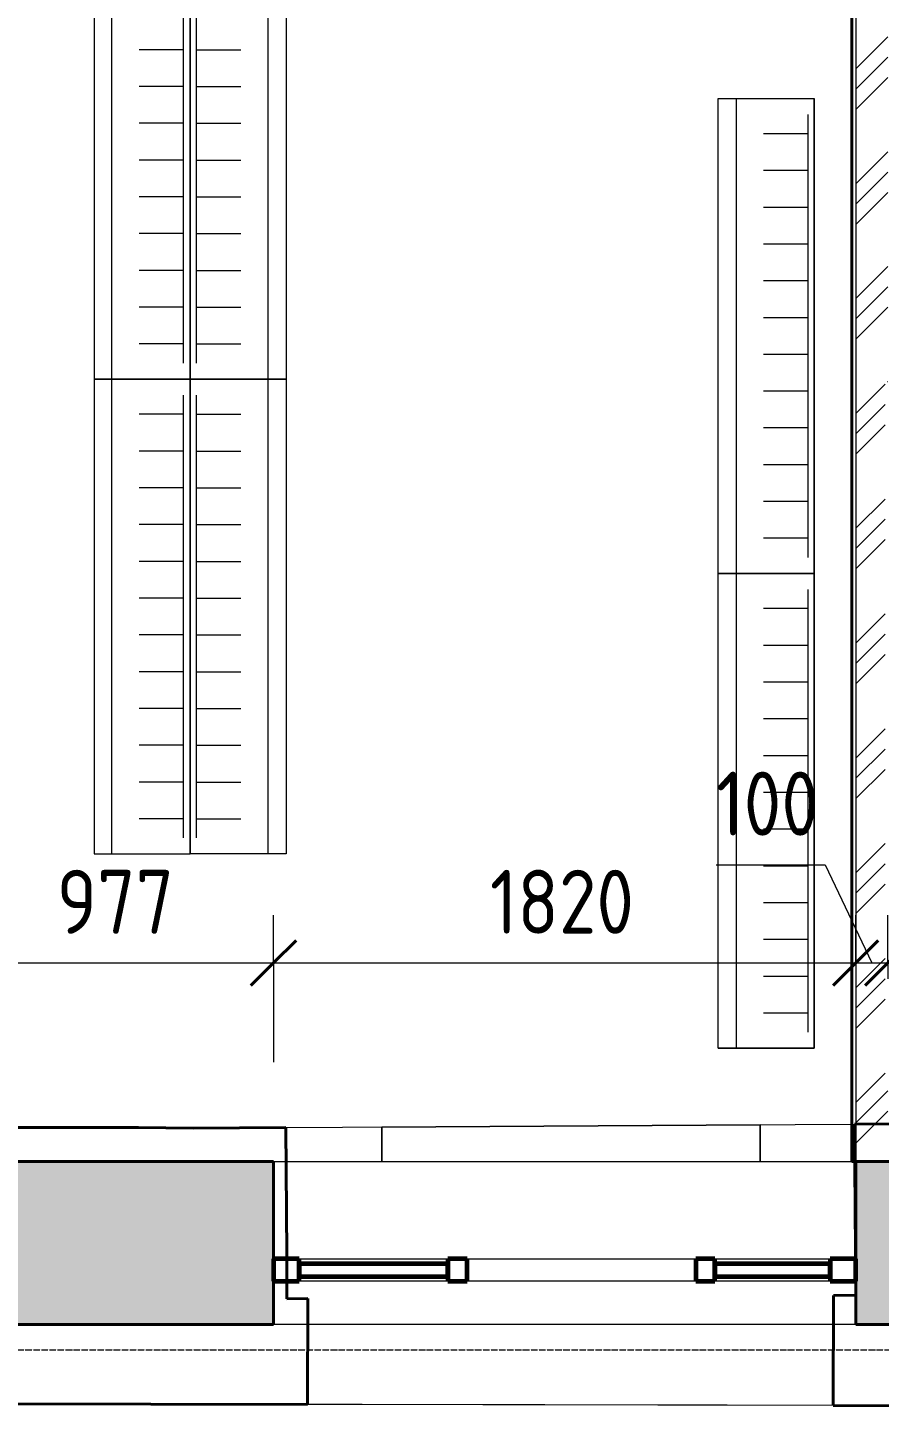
# Model space of a CAD drawing. Header units: millimetres. Extents: x -11886 to 68941, y -8130 to 45506.
# Drawn here: x 13519 to 16182, y 1927 to 6242 of the extents above; entities that cross this region are included whole.
import ezdxf

# ---------------------------------------------------------------- set-up
doc = ezdxf.new("R2010")
doc.units = ezdxf.units.MM
doc.linetypes.add('ADSK_Линия сетки', pattern=[25, 20, -2.5, 0, -2.5])
for name, color, linetype, lineweight in [('Витраж', 7, 'Continuous', 18), ('Оси', 7, 'Continuous', 9), ('Панели витража', 7, 'Continuous', 18), ('Размеры', 7, 'Continuous', 9), ('Размеры-100', 7, 'Continuous', 9), ('Стены', 7, 'Continuous', 18), ('Стены внутренние', 7, 'Continuous', 18), ('Стены наружные', 7, 'Continuous', 18), ('Стены штриховка', 7, 'Continuous', 18)]:
    doc.layers.add(name, color=color, linetype=linetype, lineweight=lineweight)
for name, color, linetype, lineweight, true_color in [('Стены разрез', 7, 'Continuous', 40, 0xbb5389), ('ТХ', 5, 'Continuous', 9, 0x0000ff), ('ТХ 1 этаж_dwg', 7, 'Continuous', 9, 0x767676)]:
    doc.layers.add(name, color=color, linetype=linetype, lineweight=lineweight, true_color=true_color)
doc.styles.add('GOST Common_1', font='GOST_Common.ttf', dxfattribs={"width": 0.9, "height": 200})
doc.dimstyles.new('ADSK_Основной_2_мм_Округление_до_1_мм_1', dxfattribs={"dimscale": 304.8, "dimtxt": 201.142999, "dimasz": 0.463911, "dimexe": 0.492126, "dimexo": 0.492126, "dimgap": 0.098425, "dimtad": 1, "dimdec": 0, "dimdsep": 46, "dimtxsty": 'GOST Common_1', "dimblk1": 'OBLIQUE', "dimblk2": 'OBLIQUE', "dimsah": 1, "dimcen": 0.09, "dimdle": 0.492126, "dimazin": 2, "dimtfac": 1, "dimtdec": 4, "dimtix": 1, "dimtmove": 1, "dimatfit": 3, "dimfxl": 1, "dimtvp": 1, "dimtolj": 1, "dimtzin": 0, "dimlwd": 20, "dimlwe": 20, "dimarcsym": 2})
doc.dimstyles.new('ADSK_Основной_2_мм_Округление_до_1_мм_2', dxfattribs={"dimscale": 304.8, "dimtxt": 201.142999, "dimasz": 0.463911, "dimexe": 0.492126, "dimexo": 0.492126, "dimgap": 0.098425, "dimtad": 1, "dimdec": 0, "dimdsep": 46, "dimtxsty": 'GOST Common_1', "dimblk1": 'OBLIQUE', "dimblk2": 'OBLIQUE', "dimsah": 1, "dimcen": 0.09, "dimdle": 0.492126, "dimazin": 2, "dimtfac": 1, "dimtdec": 4, "dimtix": 1, "dimtmove": 0, "dimatfit": 3, "dimfxl": 1, "dimtvp": 1, "dimtolj": 1, "dimtzin": 0, "dimlwd": 20, "dimlwe": 20, "dimarcsym": 2})

# ---------------------------------------------------------------- blocks, each defined once
blk = doc.blocks.new('Существующие стены 1 эт - Существующие стены 1 эт-653793-01 План 1-го этажа кладочный')
at = {"layer": 'Стены', "color": 243, "true_color": 0xbb5389}
for p, q in [((14326.4, 2801.9), (16095.5, 2812.8)), ((15809.2, 2811.1), (14626.2, 2803.7)), ((14626.2, 2803.7), (15809.2, 2811.1)), ((15809.2, 2811.1), (15809.2, 2696.5)), ((15809.2, 2696.5), (15809.2, 2811.1)), ((14326.4, 2801.9), (14328.9, 2406.9)), ((14626.2, 2696.5), (14626.2, 2803.7)), ((14626.2, 2803.7), (14626.2, 2696.5)), ((16106.6, 2417.8), (16104.9, 2696.5)), ((16106.8, 2391.5), (16106.6, 2417.8)), ((14328.9, 2406.9), (14329, 2391.5)), ((14329.4, 2321.5), (14329.8, 2266.9)), ((16107.5, 2277.8), (16107.2, 2321.5)), ((14329.8, 2266.9), (14394.5, 2267.3)), ((14394.5, 2267.3), (14393.8, 1936.3)), ((16037.2, 1932.9), (16037.9, 2277.4)), ((16037.9, 2277.4), (16107.5, 2277.8)), ((18972.6, 1927), (8576.5, 1948)), ((16037.2, 1932.9), (14393.8, 1936.3))]:
    blk.add_line(p, q, dxfattribs=at)
at = {"layer": 'Стены разрез'}
for p, q in [((16560.6, 2815.7), (16104.2, 2812.9)), ((16104.2, 2812.9), (16106.6, 2417.8)), ((13865.2, 2802.7), (13310.6, 2802.4)), ((14036.3, 2800.1), (13865.2, 2802.7)), ((14326.4, 2801.9), (14036.3, 2800.1)), ((14326.4, 2801.9), (14328.9, 2406.9)), ((16107.5, 2277.8), (16106.6, 2417.8)), ((14328.9, 2406.9), (14329.8, 2266.9)), ((14329.8, 2266.9), (14394.5, 2267.3)), ((14393.8, 1936.3), (14394.5, 2267.3)), ((16037.2, 1932.9), (16037.9, 2277.4)), ((16037.9, 2277.4), (16107.5, 2277.8)), ((14393.8, 1936.3), (13232.9, 1938.6)), ((17197.1, 1930.6), (16037.2, 1932.9))]:
    blk.add_line(p, q, dxfattribs=at)
blk = doc.blocks.new('Системная панель - _AR_Стекло_40мм_привязка по центру-V130-01 План 1-го этажа кладочный')
at = {"layer": 'Панели витража', "color": 1, "lineweight": 60, "true_color": 0xff0000}
for p, q in [((180, 20), (-180, 20)), ((-180, 20), (-180, -20)), ((180, -20), (180, 20)), ((-180, -20), (180, -20))]:
    blk.add_line(p, q, dxfattribs=at)
blk = doc.blocks.new('Прямоугольный импост - 70х20_60мм-V131-01 План 1-го этажа кладочный')
at = {"layer": 'Витраж', "color": 1, "lineweight": 60, "true_color": 0xff0000}
for p, q in [((-80, 35), (0, 35)), ((-80, -35), (-80, 35)), ((0, 35), (0, -35)), ((0, -35), (-80, -35))]:
    blk.add_line(p, q, dxfattribs=at)
blk = doc.blocks.new('Прямоугольный импост - 70х20_60мм-V132-01 План 1-го этажа кладочный')
at = {"layer": 'Витраж', "color": 1, "lineweight": 60, "true_color": 0xff0000}
for p, q in [((0, 35), (-80, 35)), ((-80, 35), (-80, -35)), ((0, -35), (0, 35)), ((-80, -35), (0, -35))]:
    blk.add_line(p, q, dxfattribs=at)
blk = doc.blocks.new('Системная панель - _AR_Стекло_40мм_привязка по центру-V133-01 План 1-го этажа кладочный')
at = {"layer": 'Панели витража', "color": 1, "lineweight": 60, "true_color": 0xff0000}
for p, q in [((232.5, 20), (-232.5, 20)), ((-232.5, 20), (-232.5, -20)), ((232.5, -20), (232.5, 20)), ((-232.5, -20), (232.5, -20))]:
    blk.add_line(p, q, dxfattribs=at)
blk = doc.blocks.new('Прямоугольный импост - 70х60мм-V16-01 План 1-го этажа кладочный')
at = {"layer": 'Витраж'}
for p, q in [((-6006, 11031.9), (-6006, 11391.9)), ((-5936, 11391.9), (-5936, 11031.9))]:
    blk.add_line(p, q, dxfattribs=at)
blk = doc.blocks.new('Прямоугольный импост - 70х60мм-1427836-01 План 1-го этажа кладочный')
at = {"layer": 'Витраж'}
for p, q in [((20023.7, 2391.5), (20488.7, 2391.5)), ((20488.7, 2321.5), (20023.7, 2321.5))]:
    blk.add_line(p, q, dxfattribs=at)
blk = doc.blocks.new('Прямоугольный импост - 70х60мм-V134-01 План 1-го этажа кладочный')
at = {"layer": 'Витраж', "color": 1, "lineweight": 60, "true_color": 0xff0000}
for p, q in [((-30, 35), (30, 35)), ((-30, -35), (-30, 35)), ((30, 35), (30, -35)), ((30, -35), (-30, -35))]:
    blk.add_line(p, q, dxfattribs=at)
blk = doc.blocks.new('Прямоугольный импост - 70х60мм-1261977-01 План 1-го этажа кладочный')
at = {"layer": 'Витраж'}
for p, q in [((20548.7, 2391.5), (21263.7, 2391.5)), ((21263.7, 2321.5), (20548.7, 2321.5))]:
    blk.add_line(p, q, dxfattribs=at)
blk = doc.blocks.new('ТХ 1 этаж_dwg_A$C12d4e0ed-2118360-01 План 1-го этажа кладочный')
at = {"layer": 'ТХ', "color": 253, "true_color": 0xa0a0a0}
for p, q in [((56, -1485), (56, 0)), ((544, -1485), (544, 0)), ((280, -1435), (280, -50)), ((320, -1435), (320, -50)), ((280, -110), (141.4, -110)), ((320, -110), (458.6, -110)), ((280, -225), (141.4, -225)), ((320, -225), (458.6, -225)), ((280, -340), (141.4, -340)), ((320, -340), (458.6, -340)), ((280, -455), (141.4, -455)), ((320, -455), (458.6, -455)), ((280, -570), (141.4, -570)), ((320, -570), (458.6, -570)), ((280, -685), (141.4, -685)), ((320, -685), (458.6, -685)), ((280, -800), (141.4, -800)), ((320, -800), (458.6, -800)), ((280, -915), (141.4, -915)), ((320, -915), (458.6, -915)), ((280, -1030), (141.4, -1030)), ((320, -1030), (458.6, -1030)), ((280, -1145), (141.4, -1145)), ((320, -1145), (458.6, -1145)), ((280, -1260), (141.4, -1260)), ((320, -1260), (458.6, -1260)), ((280, -1375), (141.4, -1375)), ((320, -1375), (458.6, -1375))]:
    blk.add_line(p, q, dxfattribs=at)
at = {"layer": 'ТХ', "color": 253, "true_color": 0xa0a0a0, "flags": 128}
blk.add_lwpolyline([(0, -1485), (300, -1485), (300, 0), (300, -1485), (300, 0), (0, 0)], close=True, dxfattribs=at)
blk.add_lwpolyline([(600, 0), (300, 0), (600, 0), (600, -1485), (300, -1485), (300, 0), (0, 0)], dxfattribs=at)
blk = doc.blocks.new('ТХ 1 этаж_dwg_A$Ce105b726-2118401-01 План 1-го этажа кладочный')
at = {"layer": 'ТХ', "color": 253, "true_color": 0xa0a0a0}
for p, q in [((-244, -1485), (-244, 0)), ((-20, -1435), (-20, -50)), ((-20, -110), (-158.6, -110)), ((-20, -225), (-158.6, -225)), ((-20, -340), (-158.6, -340)), ((-20, -455), (-158.6, -455)), ((-20, -570), (-158.6, -570)), ((-20, -685), (-158.6, -685)), ((-20, -800), (-158.6, -800)), ((-20, -915), (-158.6, -915)), ((-20, -1030), (-158.6, -1030)), ((-20, -1145), (-158.6, -1145)), ((-20, -1260), (-158.6, -1260)), ((-20, -1375), (-158.6, -1375))]:
    blk.add_line(p, q, dxfattribs=at)
at = {"layer": 'ТХ', "color": 253, "true_color": 0xa0a0a0, "flags": 128}
blk.add_lwpolyline([(-300, -1485), (0, -1485), (0, 0), (0, -1485), (0, 0), (-300, 0)], close=True, dxfattribs=at)
blk.add_lwpolyline([(-300, 0), (0, 0), (0, -1485)], dxfattribs=at)
blk = doc.blocks.new('ТХ 1 этаж_dwg-2084881-01 План 1-го этажа кладочный')
for p in [(131727.9, -64245), (131727.9, -65730)]:
    blk.add_blockref('ТХ 1 этаж_dwg_A$C12d4e0ed-2118360-01 План 1-го этажа кладочный', p)
at = {"extrusion": (0, 0, -1), "zscale": -1, "rotation": 180}
for p in [(-133979.1, -66337.8), (-133979.1, -67822.8)]:
    blk.add_blockref('ТХ 1 этаж_dwg_A$Ce105b726-2118401-01 План 1-го этажа кладочный', p, dxfattribs=at)
blk = doc.blocks.new('DIMBLOCK388-01 План 1-го этажа кладочный')
at = {"layer": 'Размеры-100', "lineweight": 20, "transparency": 16777216}
for p, q in [((13310.9, 3316.9), (13310.9, 3466.9)), ((14287.5, 3316.9), (14287.5, 3466.9)), ((13310.9, 3316.9), (14287.5, 3316.9)), ((13310.9, 3316.9), (13310.9, 3006.5)), ((14287.5, 3316.9), (14287.5, 3006.5))]:
    blk.add_line(p, q, dxfattribs=at)
at = {"layer": 'Размеры-100', "lineweight": 40, "transparency": 16777216}
for p, q in [((13310.9, 3316.9), (13381.6, 3387.6)), ((14287.5, 3316.9), (14358.2, 3387.6)), ((13310.9, 3316.9), (13240.2, 3246.2)), ((14287.5, 3316.9), (14216.8, 3246.2))]:
    blk.add_line(p, q, dxfattribs=at)
at = {"layer": 'Размеры-100', "color": 0, "lineweight": 20, "transparency": 16777216, "insert": (13610, 3608.3), "char_height": 200, "width": 454.106, "attachment_point": 1, "line_spacing_factor": 1.022761, "style": 'GOST Common_1'}
blk.add_mtext('977', dxfattribs=at)
blk = doc.blocks.new('_Oblique')
at = {"color": 0, "linetype": 'ByBlock', "lineweight": -2}
blk.add_line((-0.5, -0.5), (0.5, 0.5), dxfattribs=at)
blk = doc.blocks.new('DIMBLOCK389-01 План 1-го этажа кладочный')
at = {"layer": 'Размеры-100', "lineweight": 20, "transparency": 16777216}
for p, q in [((14287.5, 3316.9), (14287.5, 3466.9)), ((16107.5, 3316.9), (16107.5, 3466.9)), ((14287.5, 3316.9), (16107.5, 3316.9)), ((14287.5, 3316.9), (14287.5, 3006.5)), ((16107.5, 3316.9), (16107.5, 3006.5))]:
    blk.add_line(p, q, dxfattribs=at)
at = {"layer": 'Размеры-100', "lineweight": 40, "transparency": 16777216}
for p, q in [((14287.5, 3316.9), (14358.2, 3387.6)), ((16107.5, 3316.9), (16178.2, 3387.6)), ((14287.5, 3316.9), (14216.8, 3246.2)), ((16107.5, 3316.9), (16036.8, 3246.2))]:
    blk.add_line(p, q, dxfattribs=at)
at = {"layer": 'Размеры-100', "color": 0, "lineweight": 20, "transparency": 16777216, "insert": (14964, 3608.3), "char_height": 200, "width": 560.473, "attachment_point": 1, "line_spacing_factor": 1.022761, "style": 'GOST Common_1'}
blk.add_mtext('1820', dxfattribs=at)
blk = doc.blocks.new('DIMBLOCK390-01 План 1-го этажа кладочный')
at = {"layer": 'Размеры-100', "lineweight": 20, "transparency": 16777216}
for p, q in [((15671.4, 3624), (16012.3, 3624)), ((16012.3, 3624), (16157.5, 3316.9)), ((16107.5, 3316.9), (16107.5, 3466.9)), ((16207.5, 3316.9), (16207.5, 3466.9)), ((16107.5, 3316.9), (16207.5, 3316.9)), ((16107.5, 3316.9), (16107.5, 3006.5)), ((16207.5, 3316.9), (16207.5, 3266.9))]:
    blk.add_line(p, q, dxfattribs=at)
at = {"layer": 'Размеры-100', "lineweight": 40, "transparency": 16777216}
for p, q in [((16107.5, 3316.9), (16178.2, 3387.6)), ((16207.5, 3316.9), (16278.2, 3387.6)), ((16107.5, 3316.9), (16036.8, 3246.2)), ((16207.5, 3316.9), (16136.8, 3246.2))]:
    blk.add_line(p, q, dxfattribs=at)
at = {"layer": 'Размеры-100', "color": 0, "lineweight": 20, "transparency": 16777216, "insert": (15671.4, 3915.3), "char_height": 200, "width": 409.104, "attachment_point": 1, "line_spacing_factor": 1.022761, "style": 'GOST Common_1'}
blk.add_mtext('100', dxfattribs=at)
blk = doc.blocks.new('DIMBLOCK391-01 План 1-го этажа кладочный')
at = {"layer": 'Размеры-100', "lineweight": 20, "transparency": 16777216}
for p, q in [((16207.5, 3316.9), (16207.5, 3466.9)), ((17097.7, 3316.9), (17097.7, 3466.9)), ((16207.5, 3316.9), (17097.7, 3316.9)), ((16207.5, 3316.9), (16207.5, 3266.9)), ((17097.7, 3316.9), (17097.7, 3006.5))]:
    blk.add_line(p, q, dxfattribs=at)
at = {"layer": 'Размеры-100', "lineweight": 40, "transparency": 16777216}
for p, q in [((16207.5, 3316.9), (16278.2, 3387.6)), ((17097.7, 3316.9), (17168.4, 3387.6)), ((16207.5, 3316.9), (16136.8, 3246.2)), ((17097.7, 3316.9), (17027, 3246.2))]:
    blk.add_line(p, q, dxfattribs=at)
at = {"layer": 'Размеры-100', "color": 0, "lineweight": 20, "transparency": 16777216, "insert": (16463.4, 3608.3), "char_height": 200, "width": 454.106, "attachment_point": 1, "line_spacing_factor": 1.022761, "style": 'GOST Common_1'}
blk.add_mtext('890', dxfattribs=at)

msp = doc.modelspace()

# ---------------------------------------------------------------- hatches: boundary and pattern name
at = {"layer": 'Стены внутренние', "lineweight": 9}
h = msp.add_hatch(dxfattribs=at)
h.set_pattern_fill('FP_3', color=256, style=0, pattern_type=2)
h.set_pattern_definition([(45, (0, 0), (-179.605, 179.605), []), (45, (63.5, 0), (0, 359.2102), []), (45, (-63.5, 0), (0, 359.2102), [])])
h.paths.add_polyline_path([(16207.5, 2696.5), (16207.5, 2935.2), (16199.1, 2935.2), (16199.1, 5135.2), (16207.5, 5135.2), (16207.5, 8699.9), (16107.5, 8700.2), (16107.5, 2696.5)])
at = {"layer": 'Стены наружные', "true_color": 0xc0c0c0}
h = msp.add_hatch(color=9, dxfattribs=at)
h.paths.add_polyline_path([(42036.9, 2186.5), (42036.9, 2696.5), (41519.9, 2696.5), (41520.8, 2186.5), (41761, 2186.5)])
h.paths.add_polyline_path([(35863.5, 2186.5), (36852.8, 2186.5), (36852.8, 2696.5), (35863.5, 2696.5), (35863.5, 2193.6)])
h.paths.add_polyline_path([(33057.8, 2186.5), (34043.5, 2186.5), (34043.5, 2696.5), (33056, 2696.5), (33056, 2186.5)])
h.paths.add_polyline_path([(38673.7, 2186.5), (39699.9, 2186.5), (39699.9, 2696.5), (38672.8, 2696.5), (38672.8, 2186.5)])
h.paths.add_polyline_path([(31236, 2186.5), (31236, 2696.5), (30252.7, 2696.5), (30252.7, 2186.5), (31144.8, 2186.5)])
h.paths.add_polyline_path([(28432.7, 2186.5), (28432.7, 2696.5), (27452.4, 2696.5), (27452.4, 2186.5), (28180.4, 2186.5)])
h.paths.add_polyline_path([(25752.4, 2186.5), (25752.4, 2696.5), (24492.4, 2696.5), (24492.4, 2186.5), (24875, 2186.5)])
h.paths.add_polyline_path([(22792.4, 2186.5), (22792.4, 2696.5), (21763.7, 2696.5), (21764.2, 2186.5), (22227, 2186.5)])
h.paths.add_polyline_path([(18917.7, 2186.5), (19943.7, 2186.5), (19943.7, 2696.5), (18917.7, 2696.5), (18917.7, 2400.2)])
h.paths.add_polyline_path([(16107.5, 2186.5), (17097.7, 2186.5), (17097.7, 2696.5), (16107.5, 2696.5), (16107.5, 2245.3)])
h.paths.add_polyline_path([(8340.2, 2186.5), (8695.9, 2186.5), (8695.9, 2696.5), (8273, 2696.1), (8273, 2186.5)])
h.paths.add_polyline_path([(13310.9, 2186.5), (14287.5, 2186.5), (14287.5, 2696.5), (13310.9, 2696.5), (13310.9, 2255.1)])
h.paths.add_polyline_path([(11490.9, 2186.5), (11490.6, 2696.5), (10515.9, 2696.5), (10515.9, 2186.5), (11490.6, 2186.5)])

# ---------------------------------------------------------------- linework, layer by layer
at = {"layer": 'Оси', "linetype": 'ADSK_Линия сетки'}
msp.add_line((-11086.2, 2106.8), (57141.7, 2106.8), dxfattribs=at)
at = {"layer": 'Стены внутренние', "lineweight": 40}
for p, q in [((16095.5, 8700.2), (16095.5, 2696.5)), ((16095.5, 2696.5), (16217.5, 2696.5))]:
    msp.add_line(p, q, dxfattribs=at)
at = {"layer": 'Стены наружные', "lineweight": 40}
for p, q in [((14287.5, 2696.5), (13310.9, 2696.5)), ((14287.5, 2186.5), (14287.5, 2696.5)), ((16107.5, 2696.5), (16107.5, 2186.5)), ((13310.9, 2186.5), (14287.5, 2186.5)), ((16107.5, 2186.5), (17097.7, 2186.5))]:
    msp.add_line(p, q, dxfattribs=at)
at = {"layer": 'Стены наружные'}
for p, q in [((14287.5, 2696.5), (16095.5, 2696.5)), ((16107.5, 2186.5), (14287.5, 2186.5))]:
    msp.add_line(p, q, dxfattribs=at)
at = {"layer": 'Стены штриховка'}
for p, q in [((16097.5, 8700.2), (16097.5, 2696.5)), ((16107.5, 8700.2), (16107.5, 2696.5))]:
    msp.add_line(p, q, dxfattribs=at)

# ---------------------------------------------------------------- block references
at = {"layer": 'Витраж', "extrusion": (0, 0, -1)}
for name, p in [('Прямоугольный импост - 70х20_60мм-V131-01 План 1-го этажа кладочный', (-14287.5, 2356.5)), ('Прямоугольный импост - 70х60мм-V134-01 План 1-го этажа кладочный', (-14862.5, 2356.5)), ('Прямоугольный импост - 70х60мм-V134-01 План 1-го этажа кладочный', (-15637.5, 2356.5))]:
    msp.add_blockref(name, p, dxfattribs=at)
at = {"layer": 'Витраж'}
for name, p in [('Прямоугольный импост - 70х60мм-1427836-01 План 1-го этажа кладочный', (-5656.2, 0)), ('Прямоугольный импост - 70х60мм-1261977-01 План 1-го этажа кладочный', (-5656.2, 0)), ('Прямоугольный импост - 70х20_60мм-V132-01 План 1-го этажа кладочный', (16107.5, 2356.5))]:
    msp.add_blockref(name, p, dxfattribs=at)
at = {"layer": 'Витраж', "rotation": 90}
msp.add_blockref('Прямоугольный импост - 70х60мм-V16-01 План 1-го этажа кладочный', (27059.4, 8327.5), dxfattribs=at)
at = {"layer": 'Панели витража', "rotation": 180}
for name, p in [('Системная панель - _AR_Стекло_40мм_привязка по центру-V133-01 План 1-го этажа кладочный', (14600, 2356.5)), ('Системная панель - _AR_Стекло_40мм_привязка по центру-V130-01 План 1-го этажа кладочный', (15847.5, 2356.5))]:
    msp.add_blockref(name, p, dxfattribs=at)
at = {"layer": 'Стены разрез'}
msp.add_blockref('Существующие стены 1 эт - Существующие стены 1 эт-653793-01 План 1-го этажа кладочный', (0, 0), dxfattribs=at)
at = {"layer": 'ТХ 1 этаж_dwg', "color": 253, "true_color": 0xa0a0a0}
msp.add_blockref('ТХ 1 этаж_dwg-2084881-01 План 1-го этажа кладочный', (-118001.2, 70872.8), dxfattribs=at)

# ---------------------------------------------------------------- dimensions: what is measured, and where the dimension line sits
at = {"layer": 'Размеры', "lineweight": 20}
dim = msp.add_linear_dim(base=(16207.5, 3316.9), p1=(16107.5, 2856.5), p2=(16207.5, 3416.9), dimstyle='ADSK_Основной_2_мм_Округление_до_1_мм_1', override={"dimpost": '<>', "dimfxl": 569.289049}, dxfattribs=at)
dim.commit()
dim.dimension.update_dxf_attribs({"geometry": 'DIMBLOCK390-01 План 1-го этажа кладочный', "text_midpoint": (15875.9, 3782), "dimtype": 160})
for base, p1, p2, override, picture, middle in [((14287.5, 3316.9), (13310.9, 2856.5), (14287.5, 2856.5), {"dimpost": '<>', "dimfxl": 976.619285}, 'DIMBLOCK388-01 План 1-го этажа кладочный', (13799.2, 3446.9)), ((16107.5, 3316.9), (14287.5, 2856.5), (16107.5, 2856.5), {"dimpost": '<>', "dimfxl": 1820}, 'DIMBLOCK389-01 План 1-го этажа кладочный', (15197.5, 3446.9)), ((17097.7, 3316.9), (16207.5, 3416.9), (17097.7, 2856.5), {"dimpost": '<>', "dimfxl": 1051.903454}, 'DIMBLOCK391-01 План 1-го этажа кладочный', (16652.6, 3446.9))]:
    dim = msp.add_linear_dim(base=base, p1=p1, p2=p2, dimstyle='ADSK_Основной_2_мм_Округление_до_1_мм_2', override=override, dxfattribs=at)
    dim.commit()
    dim.dimension.update_dxf_attribs({"geometry": picture, "text_midpoint": middle})

doc.saveas('drawing.dxf')
